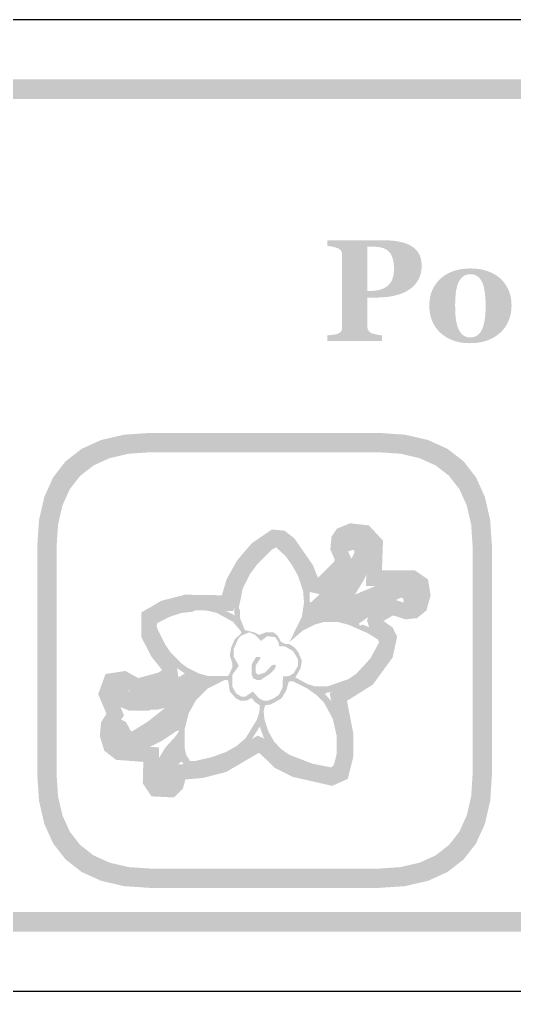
# Model space of a CAD drawing. Header units: millimetres. Extents: x 6 to 594, y 82 to 394.
# Drawn here: x 362.53 to 372.77, y 183.76 to 203.84 of the extents above; entities that cross this region are included whole.
import ezdxf

# ---------------------------------------------------------------- set-up
doc = ezdxf.new("R2010")
doc.units = ezdxf.units.MM
doc.layers.add('CUT', color=1, linetype='Continuous')
doc.layers.add('RASTER', color=7, linetype='Continuous')

msp = doc.modelspace()

# ---------------------------------------------------------------- hatches: boundary and pattern name
at = {"layer": 'RASTER'}
h = msp.add_hatch(color=7, dxfattribs=at)
h.paths.add_polyline_path([(347.2, 200.4), (347.234, 200.916), (347.338, 201.363), (347.509, 201.741), (347.75, 202.05), (348.059, 202.291), (348.438, 202.463), (348.884, 202.566), (349.4, 202.6), (406.6, 202.6), (407.116, 202.566), (407.563, 202.463), (407.941, 202.291), (408.25, 202.05), (408.491, 201.741), (408.663, 201.363), (408.766, 200.916), (408.8, 200.4), (408.8, 187.2), (408.766, 186.684), (408.662, 186.238), (408.491, 185.859), (408.25, 185.55), (407.941, 185.309), (407.563, 185.138), (407.116, 185.034), (406.6, 185), (349.4, 185), (348.884, 185.034), (348.438, 185.138), (348.059, 185.309), (347.75, 185.55), (347.509, 185.859), (347.338, 186.238), (347.234, 186.684), (347.2, 187.2)])
h.paths.add_polyline_path([(347.6, 200.4), (347.6, 187.2), (347.628, 186.778), (347.713, 186.413), (347.853, 186.103), (348.05, 185.85), (348.303, 185.653), (348.612, 185.513), (348.978, 185.428), (349.4, 185.4), (406.6, 185.4), (407.022, 185.428), (407.388, 185.513), (407.697, 185.653), (407.95, 185.85), (408.147, 186.103), (408.287, 186.413), (408.372, 186.778), (408.4, 187.2), (408.4, 200.4), (408.372, 200.822), (408.287, 201.188), (408.147, 201.497), (407.95, 201.75), (407.697, 201.947), (407.388, 202.088), (407.022, 202.172), (406.6, 202.2), (349.4, 202.2), (348.978, 202.172), (348.612, 202.088), (348.303, 201.947), (348.05, 201.75), (347.853, 201.497), (347.713, 201.188), (347.628, 200.822), (347.6, 200.4)])
h = msp.add_hatch(color=7, dxfattribs=at)
h.paths.add_polyline_path([(370.846, 198.759), (370.845, 198.715), (370.842, 198.674), (370.836, 198.634), (370.828, 198.595), (370.818, 198.558), (370.806, 198.523), (370.791, 198.489), (370.774, 198.456), (370.755, 198.425), (370.734, 198.396), (370.712, 198.368), (370.688, 198.341), (370.662, 198.316), (370.634, 198.293), (370.605, 198.271), (370.574, 198.25), (370.54, 198.23), (370.506, 198.212), (370.47, 198.195), (370.433, 198.18), (370.395, 198.165), (370.355, 198.153), (370.315, 198.142), (370.273, 198.132), (370.23, 198.123), (370.186, 198.116), (370.14, 198.109), (370.093, 198.104), (370.045, 198.1), (369.996, 198.097), (369.945, 198.096), (369.893, 198.095), (369.723, 198.095), (369.723, 197.511), (369.723, 197.498), (369.724, 197.485), (369.726, 197.473), (369.728, 197.461), (369.731, 197.45), (369.734, 197.439), (369.738, 197.429), (369.743, 197.419), (369.748, 197.41), (369.755, 197.401), (369.763, 197.392), (369.771, 197.384), (369.781, 197.376), (369.793, 197.369), (369.805, 197.363), (369.818, 197.357), (369.826, 197.354), (369.835, 197.351), (369.845, 197.348), (369.857, 197.345), (369.869, 197.342), (369.883, 197.338), (369.897, 197.335), (369.913, 197.332), (369.929, 197.329), (369.945, 197.326), (369.96, 197.323), (369.974, 197.321), (369.988, 197.319), (370.001, 197.317), (370.013, 197.315), (370.025, 197.314), (370.025, 197.2), (368.898, 197.2), (368.898, 197.314), (368.909, 197.315), (368.921, 197.317), (368.934, 197.318), (368.948, 197.32), (368.962, 197.321), (368.978, 197.323), (368.994, 197.325), (369.011, 197.327), (369.028, 197.329), (369.043, 197.331), (369.058, 197.333), (369.071, 197.336), (369.082, 197.338), (369.093, 197.341), (369.102, 197.344), (369.109, 197.346), (369.123, 197.353), (369.135, 197.359), (369.147, 197.366), (369.157, 197.372), (369.165, 197.38), (369.173, 197.387), (369.179, 197.395), (369.185, 197.404), (369.189, 197.412), (369.193, 197.422), (369.196, 197.433), (369.198, 197.444), (369.2, 197.456), (369.202, 197.469), (369.203, 197.483), (369.203, 197.497), (369.203, 198.964), (369.203, 198.976), (369.202, 198.988), (369.2, 199), (369.198, 199.011), (369.196, 199.022), (369.193, 199.033), (369.189, 199.043), (369.185, 199.052), (369.18, 199.061), (369.174, 199.07), (369.166, 199.079), (369.157, 199.087), (369.147, 199.094), (369.136, 199.101), (369.123, 199.108), (369.109, 199.115), (369.098, 199.119), (369.087, 199.123), (369.075, 199.127), (369.061, 199.131), (369.047, 199.135), (369.032, 199.139), (369.017, 199.143), (369, 199.146), (368.984, 199.149), (368.968, 199.152), (368.954, 199.155), (368.94, 199.158), (368.928, 199.16), (368.917, 199.162), (368.907, 199.163), (368.898, 199.164), (368.898, 199.279), (370.045, 199.279), (370.143, 199.277), (370.234, 199.271), (370.319, 199.261), (370.397, 199.247), (370.469, 199.229), (370.535, 199.207), (370.594, 199.18), (370.647, 199.15), (370.694, 199.116), (370.734, 199.078), (370.769, 199.035), (370.797, 198.988), (370.818, 198.937), (370.834, 198.882), (370.843, 198.822), (370.846, 198.759)])
h.paths.add_polyline_path([(370.275, 198.684), (370.274, 198.741), (370.269, 198.794), (370.262, 198.843), (370.252, 198.888), (370.238, 198.93), (370.222, 198.967), (370.203, 199.002), (370.181, 199.032), (370.155, 199.058), (370.124, 199.081), (370.089, 199.101), (370.049, 199.117), (370.005, 199.129), (369.956, 199.138), (369.903, 199.144), (369.844, 199.145), (369.723, 199.145), (369.723, 198.233), (369.784, 198.233), (369.843, 198.234), (369.897, 198.24), (369.948, 198.248), (369.996, 198.26), (370.04, 198.276), (370.08, 198.295), (370.117, 198.317), (370.15, 198.343), (370.179, 198.373), (370.205, 198.406), (370.226, 198.443), (370.244, 198.484), (370.258, 198.528), (370.267, 198.576), (370.273, 198.628), (370.275, 198.684)])
h = msp.add_hatch(color=7, dxfattribs=at)
h.paths.add_polyline_path([(372.481, 198.48), (372.507, 198.454), (372.532, 198.427), (372.555, 198.399), (372.577, 198.369), (372.597, 198.338), (372.615, 198.306), (372.632, 198.273), (372.647, 198.239), (372.66, 198.203), (372.672, 198.167), (372.682, 198.13), (372.69, 198.092), (372.696, 198.054), (372.7, 198.014), (372.703, 197.975), (372.704, 197.934), (372.703, 197.894), (372.7, 197.854), (372.696, 197.815), (372.69, 197.776), (372.682, 197.738), (372.672, 197.7), (372.661, 197.663), (372.647, 197.627), (372.633, 197.592), (372.616, 197.557), (372.598, 197.525), (372.578, 197.493), (372.557, 197.463), (372.534, 197.434), (372.509, 197.406), (372.483, 197.38), (372.453, 197.354), (372.422, 197.328), (372.39, 197.305), (372.356, 197.283), (372.321, 197.263), (372.284, 197.244), (372.246, 197.227), (372.207, 197.212), (372.166, 197.198), (372.123, 197.186), (372.08, 197.176), (372.035, 197.168), (371.988, 197.161), (371.94, 197.157), (371.891, 197.154), (371.84, 197.153), (371.795, 197.154), (371.752, 197.156), (371.71, 197.16), (371.668, 197.166), (371.627, 197.173), (371.588, 197.182), (371.549, 197.192), (371.511, 197.204), (371.474, 197.218), (371.438, 197.233), (371.403, 197.25), (371.369, 197.268), (371.337, 197.289), (371.305, 197.31), (371.274, 197.333), (371.245, 197.358), (371.218, 197.383), (371.192, 197.41), (371.168, 197.438), (371.145, 197.468), (371.124, 197.499), (371.104, 197.531), (371.086, 197.565), (371.069, 197.601), (371.054, 197.637), (371.041, 197.675), (371.03, 197.714), (371.021, 197.754), (371.014, 197.794), (371.009, 197.836), (371.006, 197.879), (371.005, 197.924), (371.006, 197.967), (371.008, 198.009), (371.013, 198.05), (371.019, 198.09), (371.027, 198.128), (371.036, 198.165), (371.048, 198.202), (371.061, 198.236), (371.076, 198.27), (371.093, 198.303), (371.111, 198.335), (371.132, 198.366), (371.154, 198.396), (371.177, 198.425), (371.203, 198.453), (371.23, 198.48), (371.258, 198.505), (371.288, 198.529), (371.319, 198.551), (371.351, 198.571), (371.385, 198.59), (371.421, 198.608), (371.459, 198.624), (371.498, 198.639), (371.538, 198.652), (371.579, 198.664), (371.622, 198.674), (371.666, 198.682), (371.711, 198.688), (371.757, 198.692), (371.804, 198.695), (371.853, 198.696), (371.903, 198.695), (371.952, 198.692), (372, 198.688), (372.046, 198.682), (372.09, 198.674), (372.133, 198.664), (372.174, 198.652), (372.214, 198.639), (372.252, 198.624), (372.289, 198.608), (372.325, 198.59), (372.359, 198.571), (372.391, 198.551), (372.423, 198.529), (372.453, 198.505), (372.481, 198.48)])
h.paths.add_polyline_path([(372.106, 197.465), (372.114, 197.486), (372.121, 197.508), (372.128, 197.532), (372.134, 197.556), (372.14, 197.581), (372.145, 197.608), (372.15, 197.636), (372.154, 197.664), (372.157, 197.694), (372.161, 197.725), (372.163, 197.758), (372.165, 197.791), (372.167, 197.826), (372.168, 197.862), (372.169, 197.899), (372.169, 197.937), (372.169, 197.963), (372.168, 197.99), (372.167, 198.018), (372.166, 198.047), (372.163, 198.076), (372.161, 198.107), (372.158, 198.139), (372.155, 198.171), (372.151, 198.203), (372.146, 198.234), (372.141, 198.262), (372.136, 198.289), (372.131, 198.314), (372.124, 198.338), (372.118, 198.359), (372.111, 198.379), (372.101, 198.402), (372.091, 198.423), (372.08, 198.443), (372.069, 198.462), (372.056, 198.479), (372.043, 198.495), (372.028, 198.51), (372.013, 198.524), (371.997, 198.537), (371.98, 198.547), (371.962, 198.556), (371.943, 198.564), (371.922, 198.57), (371.901, 198.574), (371.879, 198.576), (371.856, 198.577), (371.83, 198.576), (371.806, 198.573), (371.784, 198.569), (371.762, 198.563), (371.742, 198.555), (371.723, 198.545), (371.706, 198.533), (371.689, 198.52), (371.674, 198.505), (371.66, 198.489), (371.647, 198.472), (371.634, 198.454), (371.623, 198.435), (371.612, 198.415), (371.602, 198.394), (371.594, 198.372), (371.586, 198.351), (371.579, 198.328), (371.573, 198.305), (371.568, 198.281), (371.562, 198.256), (371.558, 198.231), (371.554, 198.204), (371.551, 198.176), (371.548, 198.148), (371.546, 198.12), (371.544, 198.091), (371.542, 198.062), (371.541, 198.033), (371.54, 198.003), (371.539, 197.973), (371.539, 197.943), (371.539, 197.904), (371.54, 197.866), (371.541, 197.831), (371.542, 197.797), (371.543, 197.765), (371.545, 197.734), (371.547, 197.705), (371.55, 197.678), (371.553, 197.652), (371.557, 197.626), (371.561, 197.6), (371.567, 197.573), (371.574, 197.547), (371.581, 197.521), (371.59, 197.494), (371.599, 197.468), (371.608, 197.446), (371.618, 197.425), (371.629, 197.405), (371.64, 197.387), (371.653, 197.369), (371.666, 197.353), (371.681, 197.338), (371.696, 197.325), (371.712, 197.312), (371.73, 197.301), (371.748, 197.292), (371.767, 197.285), (371.788, 197.279), (371.809, 197.275), (371.832, 197.273), (371.856, 197.272), (371.877, 197.273), (371.898, 197.275), (371.918, 197.279), (371.937, 197.284), (371.956, 197.291), (371.974, 197.299), (371.99, 197.309), (372.007, 197.321), (372.022, 197.334), (372.036, 197.348), (372.05, 197.364), (372.063, 197.381), (372.075, 197.4), (372.086, 197.42), (372.097, 197.442), (372.106, 197.465)])
h = msp.add_hatch(color=7, dxfattribs=at)
h.paths.add_polyline_path([(362.9, 192.95), (362.937, 193.501), (363.047, 193.978), (363.23, 194.382), (363.487, 194.713), (363.818, 194.97), (364.222, 195.153), (364.699, 195.263), (365.25, 195.3), (369.95, 195.3), (370.501, 195.263), (370.978, 195.153), (371.382, 194.97), (371.713, 194.713), (371.97, 194.382), (372.153, 193.978), (372.263, 193.501), (372.3, 192.95), (372.3, 188.25), (372.263, 187.699), (372.153, 187.222), (371.97, 186.818), (371.713, 186.488), (371.382, 186.23), (370.978, 186.047), (370.501, 185.937), (369.95, 185.9), (365.25, 185.9), (364.699, 185.937), (364.222, 186.047), (363.818, 186.23), (363.488, 186.488), (363.23, 186.818), (363.047, 187.222), (362.937, 187.699), (362.9, 188.25)])
h.paths.add_polyline_path([(363.3, 192.95), (363.3, 188.25), (363.33, 187.793), (363.422, 187.397), (363.574, 187.062), (363.788, 186.788), (364.062, 186.574), (364.397, 186.422), (364.793, 186.33), (365.25, 186.3), (369.95, 186.3), (370.407, 186.33), (370.803, 186.422), (371.138, 186.574), (371.412, 186.788), (371.626, 187.062), (371.778, 187.397), (371.87, 187.793), (371.9, 188.25), (371.9, 192.95), (371.87, 193.407), (371.778, 193.803), (371.626, 194.138), (371.412, 194.413), (371.138, 194.626), (370.803, 194.778), (370.407, 194.87), (369.95, 194.9), (365.25, 194.9), (364.793, 194.87), (364.397, 194.778), (364.062, 194.626), (363.788, 194.413), (363.574, 194.138), (363.422, 193.803), (363.33, 193.407), (363.3, 192.95)])
h = msp.add_hatch(color=7, dxfattribs=at)
h.paths.add_polyline_path([(369.368, 193.433), (369.757, 193.387), (370.047, 193.075), (370.026, 192.459), (370.708, 192.459), (370.978, 192.273), (371.032, 191.942), (370.945, 191.631), (370.751, 191.473), (370.511, 191.448), (370.257, 191.53), (370.061, 191.417), (370.057, 191.407), (370.054, 191.417), (370.244, 191.282), (370.34, 191.09), (370.246, 190.661), (369.839, 190.102), (369.302, 189.764), (369.433, 189.096), (369.433, 188.609), (369.319, 188.153), (368.997, 188.009), (368.19, 188.192), (367.814, 188.379), (367.506, 188.676), (367.477, 188.689), (366.807, 188.296), (366.328, 188.173), (365.962, 188.141), (365.913, 187.956), (365.726, 187.769), (365.261, 187.792), (365.082, 188.061), (365.093, 188.504), (364.53, 188.547), (364.287, 188.735), (364.193, 189.037), (364.221, 189.326), (364.332, 189.497), (364.16, 189.903), (364.312, 190.32), (364.723, 190.382), (364.988, 190.235), (365.404, 190.348), (365.475, 190.393), (365.471, 190.415), (365.252, 190.689), (365.049, 191.092), (365.049, 191.589), (365.466, 191.832), (365.953, 191.957), (366.717, 191.946), (366.815, 192.277), (367.031, 192.665), (367.337, 193.023), (367.75, 193.304), (368.011, 193.281), (368.216, 193.12), (368.599, 192.567), (368.703, 192.304), (368.699, 192.305), (369.036, 192.637), (369.05, 192.684), (368.959, 192.889), (368.982, 193.152), (369.095, 193.322)])
h.paths.add_polyline_path([(369.412, 193.106), (369.307, 193.063), (369.293, 193.042), (369.285, 192.943), (369.39, 192.707), (369.319, 192.467), (368.8, 191.954), (368.467, 192.029), (368.315, 192.415), (367.98, 192.898), (367.888, 192.971), (367.836, 192.975), (367.552, 192.783), (367.295, 192.481), (367.112, 192.152), (366.955, 191.622), (365.991, 191.637), (365.589, 191.533), (365.369, 191.405), (365.369, 191.168), (365.522, 190.863), (365.776, 190.547), (365.82, 190.235), (365.535, 190.051), (364.946, 189.893), (364.663, 190.049), (364.548, 190.032), (364.504, 189.911), (364.693, 189.466), (364.532, 189.218), (364.518, 189.07), (364.563, 188.926), (364.65, 188.859), (365.42, 188.801), (365.405, 188.154), (365.438, 188.104), (365.601, 188.096), (365.626, 188.121), (365.71, 188.441), (366.274, 188.489), (366.684, 188.595), (367.454, 189.047), (367.686, 188.947), (368, 188.644), (368.298, 188.496), (368.964, 188.345), (369.046, 188.381), (369.113, 188.648), (369.113, 189.065), (368.946, 189.918), (369.616, 190.34), (369.948, 190.795), (370.003, 191.048), (369.993, 191.068), (369.779, 191.22), (369.717, 191.427), (369.809, 191.64), (370.219, 191.878), (370.545, 191.773), (370.623, 191.781), (370.664, 191.814), (370.704, 191.96), (370.684, 192.087), (370.608, 192.139), (369.695, 192.139), (369.722, 192.954), (369.603, 193.083), (369.412, 193.106)])
h = msp.add_hatch(color=7, dxfattribs=at)
h.paths.add_polyline_path([(369.414, 193.193), (369.566, 193.201), (369.653, 193.155), (369.76, 193.076), (369.831, 192.935), (369.831, 192.695), (369.805, 192.589), (369.653, 192.262), (369.467, 191.959), (370.017, 192.19), (370.363, 192.27), (370.576, 192.244), (370.716, 192.172), (370.77, 192.119), (370.815, 192.004), (370.754, 191.8), (370.663, 191.704), (370.629, 191.685), (370.488, 191.704), (370.469, 191.871), (370.416, 191.898), (370.063, 191.72), (369.547, 191.358), (369.573, 191.321), (369.619, 191.34), (369.698, 191.313), (369.946, 191.188), (370.079, 191.082), (370.097, 190.968), (370.044, 190.835), (369.946, 190.641), (369.813, 190.455), (369.547, 190.189), (369.3, 190.037), (369.087, 189.958), (368.874, 189.931), (368.848, 189.904), (368.962, 189.78), (369.087, 189.532), (369.193, 189.107), (369.193, 188.602), (369.095, 188.302), (369.007, 188.256), (368.795, 188.283), (368.236, 188.442), (367.989, 188.567), (367.67, 188.86), (367.572, 189.027), (367.5, 189.232), (367.261, 188.86), (366.995, 188.674), (366.695, 188.522), (366.163, 188.389), (366.004, 188.389), (365.879, 188.514), (365.756, 188.397), (365.685, 188.283), (365.711, 188.177), (365.693, 188.062), (365.552, 187.964), (365.411, 188.009), (365.313, 188.15), (365.313, 188.336), (365.366, 188.496), (365.544, 188.796), (365.772, 189.046), (365.836, 189.152), (365.783, 189.142), (365.48, 188.94), (365.233, 188.815), (364.967, 188.735), (364.728, 188.735), (364.56, 188.807), (364.454, 188.94), (364.409, 189.08), (364.454, 189.248), (364.497, 189.312), (364.568, 189.346), (364.648, 189.373), (364.736, 189.328), (364.826, 189.152), (364.861, 189.134), (365.188, 189.338), (365.544, 189.62), (365.392, 189.585), (365.259, 189.585), (365.206, 189.559), (364.808, 189.559), (364.507, 189.684), (364.409, 189.851), (364.409, 189.984), (364.454, 190.072), (364.534, 190.152), (364.621, 190.17), (364.709, 190.125), (364.773, 189.976), (364.808, 189.958), (364.94, 189.958), (365.339, 190.064), (365.818, 190.25), (365.95, 190.33), (365.81, 190.428), (365.597, 190.641), (365.464, 190.827), (365.366, 190.994), (365.259, 191.26), (365.278, 191.428), (365.411, 191.534), (365.578, 191.606), (365.818, 191.685), (366.083, 191.739), (366.456, 191.739), (366.721, 191.659), (366.979, 191.534), (366.961, 191.898), (367.04, 192.164), (367.165, 192.411), (367.272, 192.571), (367.564, 192.89), (367.838, 193.068), (367.952, 193.022), (368.058, 192.916), (368.324, 192.544), (368.502, 192.137), (368.529, 192.031), (368.529, 191.818), (368.555, 191.792), (369.175, 192.395), (369.387, 192.688), (369.459, 192.828), (369.451, 192.874), (369.406, 192.882), (369.353, 192.855), (369.239, 192.874), (369.193, 192.935), (369.193, 193.014), (369.265, 193.129)])
h.paths.add_polyline_path([(367.838, 192.935), (367.75, 192.89), (367.458, 192.597), (367.298, 192.384), (367.147, 192.084), (367.067, 191.685), (367.093, 191.632), (367.093, 191.473), (367.192, 191.226), (367.386, 191.18), (367.492, 191.127), (367.625, 191.18), (367.785, 191.18), (367.872, 191.109), (367.936, 190.986), (368.024, 190.941), (368.104, 190.941), (368.218, 190.869), (368.298, 190.763), (368.369, 190.596), (368.343, 190.436), (368.236, 190.25), (368.476, 190.117), (368.635, 190.064), (368.901, 190.064), (369.334, 190.215), (369.494, 190.322), (369.786, 190.641), (369.964, 190.968), (369.946, 191.029), (369.733, 191.162), (369.326, 191.34), (369.114, 191.393), (368.821, 191.393), (368.635, 191.34), (368.388, 191.215), (368.112, 190.976), (368.369, 191.499), (368.415, 191.8), (368.396, 192.031), (368.29, 192.35), (368.165, 192.571), (368.032, 192.757)])
h.paths.add_polyline_path([(366.163, 191.632), (366.11, 191.606), (365.871, 191.579), (365.632, 191.499), (365.384, 191.374), (365.366, 191.313), (365.392, 191.234), (365.544, 190.933), (365.65, 190.774), (365.889, 190.534), (365.996, 190.455), (366.243, 190.33), (366.429, 190.277), (366.828, 190.277), (366.862, 190.295), (366.934, 190.463), (366.934, 190.542), (366.881, 190.702), (366.907, 190.861), (366.979, 191.029), (367.101, 191.146), (367.12, 191.18), (367.101, 191.215), (366.942, 191.401), (366.615, 191.579), (366.402, 191.632)])
h.paths.add_polyline_path([(367.28, 191.18), (367.112, 191.109), (367.059, 191.055), (366.961, 190.835), (366.961, 190.675), (367.067, 190.489), (366.934, 190.303), (366.934, 190.064), (367.006, 189.923), (367.12, 189.851), (367.2, 189.851), (367.359, 189.958), (367.484, 189.817), (367.572, 189.772), (367.678, 189.772), (367.793, 189.817), (367.899, 189.896), (367.971, 190.037), (367.979, 190.269), (368.104, 190.277), (368.202, 190.338), (368.29, 190.489), (368.29, 190.622), (368.191, 190.79), (368.024, 190.888), (367.899, 190.896), (367.891, 190.968), (367.819, 191.082), (367.652, 191.101), (367.527, 191.002), (367.394, 191.135)])
h.paths.add_polyline_path([(367.42, 190.667), (367.492, 190.675), (367.519, 190.649), (367.412, 190.489), (367.412, 190.356), (367.466, 190.303), (367.606, 190.348), (367.75, 190.497), (367.811, 190.516), (367.838, 190.489), (367.793, 190.402), (367.713, 190.322), (367.519, 190.197), (367.439, 190.197), (367.367, 190.231), (367.333, 190.303), (367.333, 190.516)])
h.paths.add_polyline_path([(366.775, 190.197), (366.421, 190.019), (366.182, 189.78), (366.03, 189.506), (365.95, 189.187), (365.95, 188.788), (365.977, 188.655), (366.057, 188.522), (366.163, 188.522), (366.509, 188.602), (366.801, 188.708), (367.022, 188.833), (367.208, 188.993), (367.439, 189.373), (367.492, 189.532), (367.5, 189.673), (367.404, 189.737), (367.333, 189.825), (367.226, 189.772), (367.093, 189.772), (367.006, 189.817), (366.881, 189.958), (366.846, 190.189)])
h.paths.add_polyline_path([(368.13, 190.17), (368.096, 190.152), (368.05, 189.984), (367.952, 189.817), (367.731, 189.692), (367.617, 189.673), (367.599, 189.639), (367.58, 189.551), (367.599, 189.373), (367.678, 189.134), (367.803, 188.913), (367.963, 188.753), (368.122, 188.647), (368.582, 188.469), (368.981, 188.389), (369.034, 188.442), (369.087, 188.655), (369.087, 189.054), (369.007, 189.399), (368.829, 189.726), (368.67, 189.886), (368.484, 190.019), (368.183, 190.17)])

# ---------------------------------------------------------------- linework, layer by layer
at = {"layer": 'CUT'}
for points in [[(348.999, 203.84), (407.001, 203.84)], [(407.001, 183.76), (348.999, 183.76)]]:
    msp.add_lwpolyline(points, dxfattribs=at)

doc.saveas('drawing.dxf')
